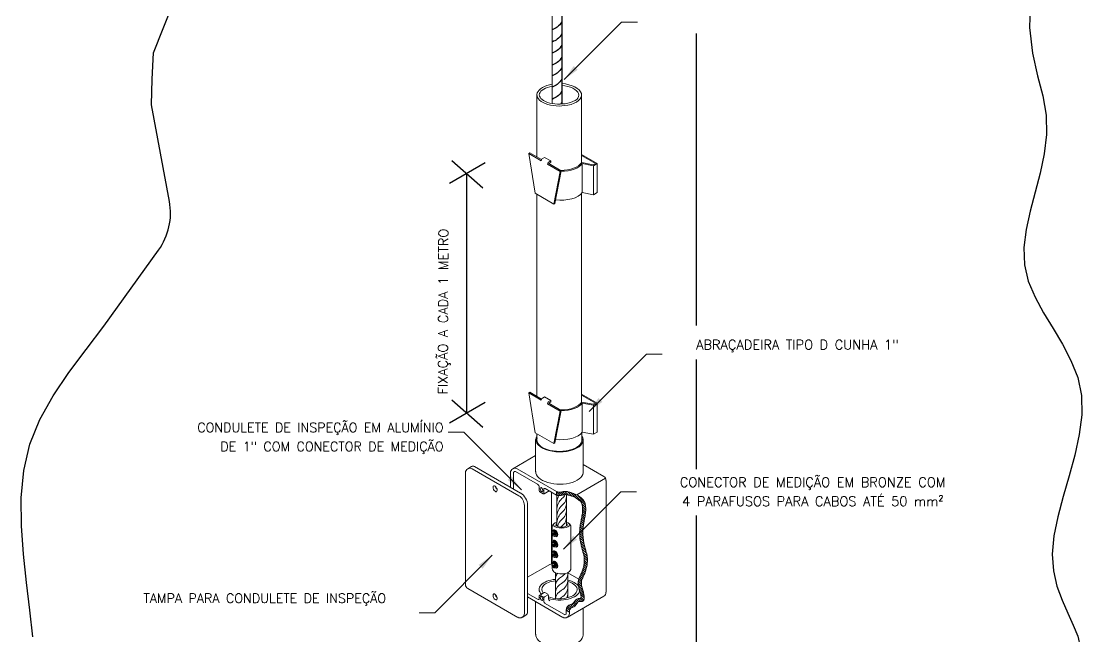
# Model space of a CAD drawing. Header units: millimetres. Extents: x 4236 to 4463, y 1839 to 1973.
# Drawn here: x 4368.53 to 4381.08, y 1877.29 to 1884.57 of the extents above; entities that cross this region are included whole.
import ezdxf
from ezdxf.enums import TextEntityAlignment as Align

# ---------------------------------------------------------------- set-up
doc = ezdxf.new("R2010")
doc.units = ezdxf.units.MM
for name, color, linetype in [('C01', 1, 'Continuous'), ('C02', 42, 'Continuous'), ('C025', 42, 'Continuous'), ('C03', 7, 'Continuous')]:
    doc.layers.add(name, color=color, linetype=linetype)
doc.styles.add('80CL', font='romans.shx', dxfattribs={"height": 2})
pattern_1 = [(135, (4363.99298, 1862.877445), (0.013258252, 0.013258252), [])]

msp = doc.modelspace()

# ---------------------------------------------------------------- hatches: boundary and pattern name
at = {"layer": 'C01', "lineweight": 0}
h = msp.add_hatch(dxfattribs=at)
h.set_pattern_fill('ANSI31', color=256, scale=0.15, style=0)
h.set_pattern_definition(pattern_1)
h.paths.add_polyline_path([(4375.104, 1878.966), (4375.104, 1878.966), (4375.113, 1878.961), (4375.121, 1878.956), (4375.129, 1878.951), (4375.137, 1878.945), (4375.145, 1878.939), (4375.152, 1878.933), (4375.16, 1878.927), (4375.167, 1878.92), (4375.175, 1878.912), (4375.181, 1878.905), (4375.188, 1878.896), (4375.194, 1878.886), (4375.199, 1878.876), (4375.203, 1878.864), (4375.206, 1878.852), (4375.209, 1878.838), (4375.21, 1878.823), (4375.211, 1878.808), (4375.211, 1878.792), (4375.211, 1878.776), (4375.209, 1878.76), (4375.208, 1878.743), (4375.206, 1878.727), (4375.203, 1878.712), (4375.2, 1878.696), (4375.198, 1878.68), (4375.194, 1878.665), (4375.191, 1878.649), (4375.189, 1878.634), (4375.186, 1878.619), (4375.183, 1878.603), (4375.181, 1878.588), (4375.179, 1878.573), (4375.178, 1878.557), (4375.177, 1878.541), (4375.177, 1878.524), (4375.177, 1878.507), (4375.177, 1878.49), (4375.179, 1878.472), (4375.181, 1878.453), (4375.183, 1878.435), (4375.186, 1878.416), (4375.189, 1878.398), (4375.192, 1878.381), (4375.196, 1878.364), (4375.199, 1878.349), (4375.203, 1878.337), (4375.164, 1878.337), (4375.163, 1878.339), (4375.159, 1878.356), (4375.155, 1878.373), (4375.152, 1878.391), (4375.149, 1878.41), (4375.146, 1878.43), (4375.143, 1878.449), (4375.141, 1878.468), (4375.14, 1878.488), (4375.139, 1878.506), (4375.139, 1878.525), (4375.14, 1878.542), (4375.141, 1878.559), (4375.142, 1878.576), (4375.144, 1878.593), (4375.146, 1878.609), (4375.149, 1878.625), (4375.152, 1878.641), (4375.155, 1878.657), (4375.158, 1878.672), (4375.161, 1878.687), (4375.164, 1878.703), (4375.166, 1878.718), (4375.169, 1878.733), (4375.171, 1878.748), (4375.172, 1878.763), (4375.173, 1878.778), (4375.174, 1878.793), (4375.173, 1878.807), (4375.173, 1878.82), (4375.171, 1878.833), (4375.169, 1878.844), (4375.167, 1878.853), (4375.164, 1878.861), (4375.161, 1878.869), (4375.157, 1878.875), (4375.152, 1878.881), (4375.147, 1878.887), (4375.141, 1878.893), (4375.135, 1878.898), (4375.129, 1878.904), (4375.122, 1878.91), (4375.115, 1878.915), (4375.108, 1878.92), (4375.101, 1878.924), (4375.094, 1878.929), (4375.086, 1878.933), (4375.078, 1878.937), (4375.07, 1878.941), (4375.062, 1878.944), (4375.053, 1878.948), (4375.044, 1878.951), (4375.034, 1878.954), (4375.024, 1878.957), (4375.014, 1878.96), (4375.004, 1878.963), (4374.999, 1878.964), (4374.994, 1878.965), (4374.984, 1878.967), (4374.976, 1878.968), (4374.968, 1878.969), (4374.961, 1878.968), (4374.952, 1878.967), (4374.943, 1878.964), (4374.937, 1878.962, -0.179506), (4374.864, 1878.962), (4374.864, 1879.005, 0.165926), (4374.93, 1879), (4374.931, 1879), (4374.945, 1879.004), (4374.957, 1879.006), (4374.969, 1879.006), (4374.98, 1879.005), (4374.991, 1879.004), (4375.002, 1879.001), (4375.013, 1878.999), (4375.023, 1878.996), (4375.034, 1878.993), (4375.045, 1878.99), (4375.056, 1878.987), (4375.066, 1878.983), (4375.076, 1878.979), (4375.086, 1878.975), (4375.095, 1878.971)])
h = msp.add_hatch(dxfattribs=at)
h.set_pattern_fill('ANSI31', color=256, scale=0.15, style=0)
h.set_pattern_definition(pattern_1)
h.paths.add_polyline_path([(4375.164, 1878.337), (4375.203, 1878.337), (4375.203, 1878.335), (4375.207, 1878.322), (4375.211, 1878.309), (4375.214, 1878.298), (4375.218, 1878.287), (4375.221, 1878.276), (4375.224, 1878.265), (4375.226, 1878.253), (4375.228, 1878.241), (4375.229, 1878.228), (4375.23, 1878.215), (4375.231, 1878.202), (4375.231, 1878.188), (4375.23, 1878.174), (4375.229, 1878.16), (4375.228, 1878.146), (4375.226, 1878.132), (4375.224, 1878.118), (4375.221, 1878.104), (4375.218, 1878.09), (4375.214, 1878.076), (4375.209, 1878.062), (4375.205, 1878.049), (4375.199, 1878.036), (4375.193, 1878.022), (4375.187, 1878.01), (4375.181, 1877.997), (4375.175, 1877.984), (4375.17, 1877.971), (4375.165, 1877.959), (4375.162, 1877.946), (4375.16, 1877.933), (4375.159, 1877.919), (4375.16, 1877.906), (4375.162, 1877.892), (4375.164, 1877.879), (4375.166, 1877.871), (4375.128, 1877.871), (4375.128, 1877.871), (4375.125, 1877.886), (4375.122, 1877.902), (4375.122, 1877.919), (4375.122, 1877.936), (4375.125, 1877.954), (4375.129, 1877.968), (4375.129, 1877.97), (4375.135, 1877.985), (4375.141, 1877.999), (4375.147, 1878.013), (4375.153, 1878.026), (4375.159, 1878.038), (4375.165, 1878.05), (4375.169, 1878.062), (4375.174, 1878.074), (4375.178, 1878.087), (4375.181, 1878.099), (4375.184, 1878.112), (4375.187, 1878.124), (4375.189, 1878.137), (4375.191, 1878.15), (4375.192, 1878.163), (4375.193, 1878.176), (4375.193, 1878.189), (4375.193, 1878.201), (4375.193, 1878.213), (4375.192, 1878.225), (4375.191, 1878.236), (4375.189, 1878.246), (4375.187, 1878.256), (4375.184, 1878.266), (4375.182, 1878.276), (4375.178, 1878.287), (4375.175, 1878.298), (4375.171, 1878.311), (4375.167, 1878.324)])
h = msp.add_hatch(dxfattribs=at)
h.set_pattern_fill('ANSI31', color=256, scale=0.15, style=0)
h.set_pattern_definition(pattern_1)
h.paths.add_polyline_path([(4375.142, 1877.819), (4375.139, 1877.828), (4375.135, 1877.842), (4375.131, 1877.856), (4375.128, 1877.871), (4375.166, 1877.871), (4375.168, 1877.865), (4375.171, 1877.852), (4375.175, 1877.839), (4375.179, 1877.826), (4375.18, 1877.823)])
h = msp.add_hatch(dxfattribs=at)
h.set_pattern_fill('ANSI31', color=256, scale=0.15, style=0)
h.set_pattern_definition(pattern_1)
h.paths.add_polyline_path([(4375.142, 1877.819), (4375.18, 1877.823), (4375.183, 1877.813), (4375.186, 1877.801), (4375.188, 1877.789), (4375.19, 1877.778), (4375.192, 1877.767), (4375.193, 1877.758), (4375.194, 1877.748), (4375.194, 1877.745), (4375.154, 1877.749, 0.151546), (4375.155, 1877.758), (4375.155, 1877.763), (4375.153, 1877.772), (4375.152, 1877.782), (4375.149, 1877.792), (4375.146, 1877.804), (4375.143, 1877.816)])
h = msp.add_hatch(dxfattribs=at)
h.set_pattern_fill('ANSI31', color=256, scale=0.15, style=0)
h.set_pattern_definition(pattern_1)
h.paths.add_polyline_path([(4375.05, 1877.633, 0.364199), (4375.018, 1877.579), (4374.98, 1877.601, -0.367718), (4375.031, 1877.668, 0.282329), (4375.076, 1877.702, -0.023274), (4375.081, 1877.709), (4375.107, 1877.68, -0.20013), (4375.054, 1877.635, 0.021783)])
h = msp.add_hatch(dxfattribs=at)
h.set_pattern_fill('ANSI31', color=256, scale=0.15, style=0)
h.set_pattern_definition(pattern_1)
h.paths.add_polyline_path([(4375.154, 1877.749), (4375.194, 1877.745), (4375.193, 1877.74), (4375.193, 1877.733), (4375.191, 1877.726), (4375.189, 1877.72), (4375.186, 1877.716), (4375.182, 1877.712), (4375.178, 1877.709), (4375.173, 1877.706), (4375.168, 1877.705), (4375.162, 1877.704), (4375.155, 1877.704), (4375.148, 1877.704), (4375.141, 1877.703), (4375.134, 1877.702), (4375.127, 1877.699), (4375.119, 1877.695), (4375.113, 1877.688), (4375.109, 1877.684, -0.009996), (4375.107, 1877.68), (4375.081, 1877.709, -0.201221), (4375.142, 1877.741, 0.272287)])

# ---------------------------------------------------------------- linework, layer by layer
at = {"layer": 'C01'}
for p, q in [((4373.6, 1882.652), (4374.023, 1882.897)), ((4373.627, 1882.922), (4373.993, 1882.599)), ((4373.801, 1882.769), (4373.801, 1879.935)), ((4373.6, 1879.819), (4374.023, 1880.063)), ((4373.627, 1880.089), (4373.993, 1879.766))]:
    msp.add_line(p, q, dxfattribs=at)
at = {"layer": 'C01', "lineweight": 0}
for p, q in [((4374.864, 1879.005), (4374.864, 1878.962)), ((4374.879, 1878.035), (4374.873, 1878.037)), ((4375.018, 1877.579), (4374.98, 1877.601))]:
    msp.add_line(p, q, dxfattribs=at)
at = {"layer": 'C01'}
msp.add_lwpolyline([(4368.67, 1877.284), (4368.635, 1877.601), (4368.595, 1877.929), (4368.559, 1878.263), (4368.535, 1878.599), (4368.533, 1878.931), (4368.563, 1879.254), (4368.635, 1879.564), (4368.753, 1879.858), (4368.911, 1880.138), (4369.097, 1880.412), (4369.301, 1880.685), (4369.512, 1880.962), (4370.158, 1881.862, 0.204592), (4370.287, 1882.437), (4370.075, 1883.578), (4370.082, 1883.885), (4370.098, 1884.195), (4371.053, 1886.601)], format="xyb", dxfattribs=at)
msp.add_lwpolyline([(4380.474, 1884.853), (4380.462, 1884.495), (4380.497, 1884.19), (4380.556, 1883.925), (4380.618, 1883.686), (4380.659, 1883.457), (4380.663, 1883.229), (4380.635, 1883), (4380.586, 1882.772), (4380.526, 1882.545), (4380.467, 1882.321), (4380.419, 1882.103), (4380.393, 1881.891), (4380.4, 1881.687), (4380.446, 1881.492), (4380.526, 1881.304), (4380.627, 1881.119), (4380.739, 1880.934), (4380.851, 1880.747), (4380.951, 1880.554), (4381.03, 1880.353), (4381.075, 1880.14), (4381.079, 1879.914), (4381.049, 1879.678), (4380.995, 1879.435), (4380.928, 1879.189), (4380.858, 1878.945), (4380.794, 1878.707), (4380.747, 1878.479), (4380.728, 1878.265), (4380.743, 1878.067), (4380.785, 1877.886), (4380.845, 1877.72), (4380.913, 1877.567), (4380.977, 1877.425), (4381.03, 1877.293), (4381.059, 1877.169)], dxfattribs=at)
at = {"layer": 'C01', "lineweight": 0}
for points in [[(4374.929, 1878.999), (4374.931, 1879), (4374.945, 1879.004), (4374.957, 1879.006), (4374.969, 1879.006), (4374.98, 1879.005), (4374.991, 1879.004), (4375.002, 1879.001), (4375.013, 1878.999), (4375.023, 1878.996), (4375.034, 1878.993), (4375.045, 1878.99), (4375.056, 1878.987), (4375.066, 1878.983), (4375.076, 1878.979), (4375.086, 1878.975), (4375.095, 1878.971), (4375.104, 1878.966), (4375.113, 1878.961), (4375.121, 1878.956), (4375.129, 1878.951), (4375.137, 1878.945), (4375.145, 1878.939), (4375.152, 1878.933), (4375.16, 1878.927), (4375.167, 1878.92), (4375.175, 1878.912), (4375.181, 1878.905), (4375.188, 1878.896), (4375.194, 1878.886), (4375.199, 1878.876), (4375.203, 1878.864), (4375.206, 1878.852), (4375.209, 1878.838), (4375.21, 1878.823), (4375.211, 1878.808), (4375.211, 1878.792), (4375.211, 1878.776), (4375.209, 1878.76), (4375.208, 1878.743), (4375.206, 1878.727), (4375.203, 1878.712), (4375.2, 1878.696), (4375.198, 1878.68), (4375.194, 1878.665), (4375.191, 1878.649), (4375.189, 1878.634), (4375.186, 1878.619), (4375.183, 1878.603), (4375.181, 1878.588), (4375.179, 1878.573), (4375.178, 1878.557), (4375.177, 1878.541), (4375.177, 1878.524), (4375.177, 1878.507), (4375.177, 1878.49), (4375.179, 1878.472), (4375.181, 1878.453), (4375.183, 1878.435), (4375.186, 1878.416), (4375.189, 1878.398), (4375.192, 1878.381), (4375.196, 1878.364), (4375.199, 1878.349), (4375.203, 1878.335), (4375.207, 1878.322), (4375.211, 1878.309), (4375.214, 1878.298), (4375.218, 1878.287), (4375.221, 1878.276), (4375.224, 1878.265), (4375.226, 1878.253), (4375.228, 1878.241), (4375.229, 1878.228), (4375.23, 1878.215), (4375.231, 1878.202), (4375.231, 1878.188), (4375.23, 1878.174), (4375.229, 1878.16), (4375.228, 1878.146), (4375.226, 1878.132), (4375.224, 1878.118), (4375.221, 1878.104), (4375.218, 1878.09), (4375.214, 1878.076), (4375.209, 1878.062), (4375.205, 1878.049), (4375.199, 1878.036), (4375.193, 1878.022), (4375.187, 1878.01), (4375.181, 1877.997), (4375.175, 1877.984), (4375.17, 1877.971), (4375.165, 1877.959), (4375.162, 1877.946), (4375.16, 1877.933), (4375.159, 1877.919), (4375.16, 1877.906), (4375.162, 1877.892), (4375.164, 1877.879), (4375.168, 1877.865), (4375.171, 1877.852), (4375.175, 1877.839), (4375.179, 1877.826), (4375.183, 1877.813), (4375.186, 1877.801), (4375.188, 1877.789), (4375.19, 1877.778), (4375.192, 1877.767), (4375.193, 1877.758), (4375.194, 1877.748), (4375.193, 1877.74), (4375.193, 1877.733), (4375.191, 1877.726), (4375.189, 1877.72), (4375.186, 1877.716), (4375.182, 1877.712), (4375.178, 1877.709), (4375.173, 1877.706), (4375.168, 1877.705), (4375.162, 1877.704), (4375.155, 1877.704), (4375.148, 1877.704), (4375.141, 1877.703), (4375.134, 1877.702), (4375.127, 1877.699), (4375.119, 1877.695), (4375.113, 1877.688), (4375.109, 1877.684)], [(4374.937, 1878.962), (4374.943, 1878.964), (4374.952, 1878.967), (4374.961, 1878.968), (4374.968, 1878.969), (4374.976, 1878.968), (4374.984, 1878.967), (4374.994, 1878.965), (4375.004, 1878.963), (4375.014, 1878.96), (4375.024, 1878.957), (4375.034, 1878.954), (4375.044, 1878.951), (4375.053, 1878.948), (4375.062, 1878.944), (4375.07, 1878.941), (4375.078, 1878.937), (4375.086, 1878.933), (4375.094, 1878.929), (4375.101, 1878.924), (4375.108, 1878.92), (4375.115, 1878.915), (4375.122, 1878.91), (4375.129, 1878.904), (4375.135, 1878.898), (4375.141, 1878.893), (4375.147, 1878.887), (4375.152, 1878.881), (4375.157, 1878.875), (4375.161, 1878.869), (4375.164, 1878.861), (4375.167, 1878.853), (4375.169, 1878.844), (4375.171, 1878.833), (4375.173, 1878.82), (4375.173, 1878.807), (4375.174, 1878.793), (4375.173, 1878.778), (4375.172, 1878.763), (4375.171, 1878.748), (4375.169, 1878.733), (4375.166, 1878.718), (4375.164, 1878.703), (4375.161, 1878.687), (4375.158, 1878.672), (4375.155, 1878.657), (4375.152, 1878.641), (4375.149, 1878.625), (4375.146, 1878.609), (4375.144, 1878.593), (4375.142, 1878.576), (4375.141, 1878.559), (4375.14, 1878.542), (4375.139, 1878.525), (4375.139, 1878.506), (4375.14, 1878.488), (4375.141, 1878.468), (4375.143, 1878.449), (4375.146, 1878.43), (4375.149, 1878.41), (4375.152, 1878.391), (4375.155, 1878.373), (4375.159, 1878.356), (4375.163, 1878.339), (4375.167, 1878.324), (4375.171, 1878.311), (4375.175, 1878.298), (4375.178, 1878.287), (4375.182, 1878.276), (4375.184, 1878.266), (4375.187, 1878.256), (4375.189, 1878.246), (4375.191, 1878.236), (4375.192, 1878.225), (4375.193, 1878.213), (4375.193, 1878.201), (4375.193, 1878.189), (4375.193, 1878.176), (4375.192, 1878.163), (4375.191, 1878.15), (4375.189, 1878.137), (4375.187, 1878.124), (4375.184, 1878.112), (4375.181, 1878.099), (4375.178, 1878.087), (4375.174, 1878.074), (4375.169, 1878.062), (4375.165, 1878.05), (4375.159, 1878.038), (4375.153, 1878.026), (4375.147, 1878.013), (4375.141, 1877.999), (4375.135, 1877.985), (4375.129, 1877.97), (4375.125, 1877.954), (4375.122, 1877.936), (4375.122, 1877.919), (4375.122, 1877.902), (4375.125, 1877.886), (4375.128, 1877.871), (4375.131, 1877.856), (4375.135, 1877.842), (4375.139, 1877.828), (4375.143, 1877.816), (4375.146, 1877.804), (4375.149, 1877.792), (4375.152, 1877.782), (4375.153, 1877.772), (4375.155, 1877.763), (4375.155, 1877.758)]]:
    msp.add_lwpolyline(points, dxfattribs=at)
for centre, radius, start, end in [((4375.004, 1883.689), 0.19, 133.3049, 134.9865), ((4374.905, 1879.098), 0.102, 246.2472, 283.9314), ((4374.9, 1879.06), 0.104, 249.7437, 290.4499), ((4375.058, 1878.862), 0.19, 150.5949, 173.8019), ((4374.846, 1879.029), 0.136, 306.8613, 333.7522), ((4374.846, 1878.947), 0.136, 306.8613, 4.7126), ((4375.058, 1878.782), 0.19, 133.3049, 173.8019), ((4375.058, 1878.7), 0.19, 133.3049, 173.8019), ((4374.846, 1878.866), 0.136, 306.8613, 4.7126), ((4375.058, 1878.619), 0.19, 133.3049, 173.8019), ((4375.058, 1878.537), 0.19, 133.3049, 163.2044), ((4374.846, 1878.784), 0.136, 306.8613, 4.7126), ((4374.846, 1878.703), 0.136, 306.8613, 4.7126), ((4375.058, 1878.456), 0.19, 133.3049, 137.7514), ((4374.983, 1877.956), 0.133, 142.437, 169.496), ((4374.983, 1877.876), 0.133, 115.605, 169.496), ((4374.855, 1878.042), 0.144, 299.1075, 0), ((4374.855, 1878.123), 0.144, 299.1075, 321.8168), ((4374.855, 1877.962), 0.144, 299.1075, 0), ((4374.983, 1877.796), 0.133, 115.605, 169.496), ((4374.983, 1877.716), 0.133, 115.605, 169.496), ((4374.855, 1877.879), 0.144, 299.1075, 0), ((4374.855, 1877.805), 0.144, 335.3513, 0), ((4374.983, 1877.632), 0.133, 115.605, 129.2603), ((4375.026, 1877.722), 0.0541, 276.1335, 339.1971), ((4375.026, 1877.722), 0.0916, 285.3289, 335.555), ((4375.15, 1877.652), 0.0892, 94.681, 145.5228), ((4375.141, 1877.755), 0.0144, 274.9323, 10.049), ((4375.045, 1877.604), 0.0651, 102.1564, 182.9139), ((4375.066, 1877.587), 0.0489, 104.1666, 189.2044)]:
    msp.add_arc(centre, radius, start, end, dxfattribs=at)
at = {"layer": 'C01', "lineweight": 0, "extrusion": (0, 0, -1)}
for centre, major_axis, ratio, start_param, end_param in [((4374.852, 1878.512), (0.0245, -0.0356), 0.277631, 3.162124, 5.920702), ((4374.841, 1878.506), (0.0246, -0.0355), 0.281547, 3.158868, 6.283185), ((4374.852, 1878.388), (0.0245, -0.0356), 0.277631, 3.162124, 5.920702), ((4374.841, 1878.382), (0.0246, -0.0355), 0.281547, 3.158868, 6.283185), ((4374.852, 1878.264), (0.0245, -0.0356), 0.277631, 3.162124, 5.920702), ((4374.841, 1878.258), (0.0246, -0.0355), 0.281547, 3.158868, 6.283185), ((4374.852, 1878.139), (0.0245, -0.0356), 0.277631, 3.162124, 5.920702), ((4374.841, 1878.133), (0.0246, -0.0355), 0.281547, 3.158868, 6.283185)]:
    msp.add_ellipse(centre, major_axis=major_axis, ratio=ratio, start_param=start_param, end_param=end_param, dxfattribs=at)
at = {"layer": 'C01'}
for points in [[(4374.928, 1884.563), (4374.912, 1884.539), (4374.883, 1884.497), (4374.834, 1884.479), (4374.815, 1884.467)], [(4374.928, 1884.419), (4374.912, 1884.395), (4374.883, 1884.353), (4374.834, 1884.335), (4374.815, 1884.323)], [(4374.928, 1884.286), (4374.912, 1884.262), (4374.883, 1884.22), (4374.834, 1884.202), (4374.815, 1884.191)], [(4374.928, 1884.144), (4374.912, 1884.12), (4374.883, 1884.078), (4374.834, 1884.06), (4374.815, 1884.048)], [(4374.928, 1884.018), (4374.912, 1883.995), (4374.883, 1883.953), (4374.834, 1883.935), (4374.815, 1883.923)], [(4374.928, 1883.885), (4374.912, 1883.861), (4374.883, 1883.819), (4374.834, 1883.801), (4374.815, 1883.789)], [(4374.928, 1883.741), (4374.912, 1883.717), (4374.883, 1883.675), (4374.834, 1883.657), (4374.815, 1883.645)]]:
    msp.add_open_spline(points, degree=3, knots=[0, 0, 0, 0, 0.05536196, 0.0999282, 0.0999282, 0.0999282, 0.0999282], dxfattribs=at)
msp.add_open_spline([(4374.928, 1883.608), (4374.924, 1883.601), (4374.919, 1883.595), (4374.915, 1883.589)], degree=3, dxfattribs=at)
at = {"layer": 'C02', "lineweight": 0}
for p, q in [((4374.815, 1883.599), (4374.815, 1885.368)), ((4374.928, 1883.592), (4374.928, 1883.878)), ((4374.634, 1883.698), (4374.634, 1882.964)), ((4375.162, 1883.701), (4375.162, 1882.895)), ((4374.634, 1883.384), (4374.634, 1882.964)), ((4374.634, 1882.519), (4374.634, 1881.042)), ((4375.162, 1882.533), (4375.162, 1881.574)), ((4375.162, 1881.574), (4375.162, 1880.06)), ((4374.634, 1881.56), (4374.634, 1880.13)), ((4375.162, 1881.201), (4375.162, 1880.27)), ((4373.77, 1879.706), (4373.583, 1879.706)), ((4374.634, 1879.686), (4374.634, 1879.596)), ((4375.164, 1879.703), (4375.164, 1879.596)), ((4374.869, 1878.596), (4374.869, 1878.96)), ((4374.982, 1878.597), (4374.982, 1878.967)), ((4374.815, 1878.586), (4374.815, 1878.537)), ((4374.838, 1878.552), (4374.839, 1878.543)), ((4375.035, 1878.586), (4375.035, 1878.094)), ((4375.035, 1878.586), (4375.035, 1878.092)), ((4374.848, 1878.494), (4374.808, 1878.517)), ((4374.81, 1878.507), (4374.818, 1878.512)), ((4374.849, 1878.484), (4374.81, 1878.507)), ((4374.817, 1878.541), (4374.811, 1878.526)), ((4374.815, 1878.513), (4374.815, 1878.51)), ((4374.815, 1878.492), (4374.815, 1878.413)), ((4374.856, 1878.488), (4374.817, 1878.511)), ((4374.828, 1878.547), (4374.829, 1878.537)), ((4374.838, 1878.428), (4374.839, 1878.419)), ((4374.866, 1878.47), (4374.843, 1878.473)), ((4374.848, 1878.494), (4374.855, 1878.499)), ((4374.849, 1878.484), (4374.856, 1878.488)), ((4374.856, 1878.488), (4374.855, 1878.499)), ((4374.876, 1878.476), (4374.867, 1878.481)), ((4374.88, 1878.487), (4374.878, 1878.487)), ((4374.848, 1878.37), (4374.808, 1878.393)), ((4374.81, 1878.383), (4374.817, 1878.387)), ((4374.849, 1878.36), (4374.81, 1878.383)), ((4374.817, 1878.417), (4374.811, 1878.401)), ((4374.815, 1878.389), (4374.815, 1878.386)), ((4374.815, 1878.368), (4374.815, 1878.289)), ((4374.817, 1878.387), (4374.817, 1878.388)), ((4374.856, 1878.364), (4374.817, 1878.387)), ((4374.828, 1878.423), (4374.829, 1878.413)), ((4374.838, 1878.304), (4374.839, 1878.295)), ((4374.866, 1878.346), (4374.843, 1878.349)), ((4374.848, 1878.37), (4374.855, 1878.375)), ((4374.849, 1878.36), (4374.856, 1878.364)), ((4374.856, 1878.364), (4374.855, 1878.375)), ((4374.876, 1878.352), (4374.867, 1878.357)), ((4374.88, 1878.362), (4374.878, 1878.363)), ((4374.848, 1878.246), (4374.808, 1878.269)), ((4374.81, 1878.258), (4374.817, 1878.263)), ((4374.849, 1878.236), (4374.81, 1878.258)), ((4374.817, 1878.293), (4374.811, 1878.277)), ((4374.815, 1878.265), (4374.815, 1878.262)), ((4374.815, 1878.244), (4374.815, 1878.165)), ((4374.817, 1878.263), (4374.817, 1878.264)), ((4374.856, 1878.24), (4374.817, 1878.263)), ((4374.828, 1878.299), (4374.829, 1878.289)), ((4374.828, 1878.174), (4374.829, 1878.165)), ((4374.838, 1878.18), (4374.839, 1878.171)), ((4374.866, 1878.222), (4374.843, 1878.225)), ((4374.848, 1878.246), (4374.855, 1878.25)), ((4374.849, 1878.236), (4374.856, 1878.24)), ((4374.856, 1878.24), (4374.855, 1878.25)), ((4374.876, 1878.228), (4374.867, 1878.233)), ((4374.88, 1878.238), (4374.878, 1878.239)), ((4374.848, 1878.122), (4374.808, 1878.145)), ((4374.81, 1878.134), (4374.817, 1878.139)), ((4374.849, 1878.111), (4374.81, 1878.134)), ((4374.817, 1878.169), (4374.811, 1878.153)), ((4374.815, 1878.141), (4374.815, 1878.138)), ((4374.815, 1878.12), (4374.815, 1878.094)), ((4374.817, 1878.139), (4374.817, 1878.14)), ((4374.856, 1878.116), (4374.817, 1878.139)), ((4374.866, 1878.098), (4374.843, 1878.101)), ((4374.848, 1878.122), (4374.855, 1878.126)), ((4374.849, 1878.111), (4374.856, 1878.116)), ((4374.856, 1878.116), (4374.855, 1878.126)), ((4374.876, 1878.104), (4374.867, 1878.109)), ((4374.88, 1878.114), (4374.878, 1878.115)), ((4374.852, 1877.738), (4374.852, 1878.045)), ((4374.999, 1877.748), (4374.999, 1878.044))]:
    msp.add_line(p, q, dxfattribs=at)
at = {"layer": 'C02'}
msp.add_line((4374.93, 1885.291), (4374.928, 1883.592), dxfattribs=at)
msp.add_line((4374.93, 1885.291), (4374.928, 1883.592), dxfattribs=at)
at = {"layer": 'C02', "lineweight": 0, "ltscale": 1.6}
for p, q in [((4374.956, 1883.879), (4375.636, 1884.559)), ((4375.636, 1884.559), (4375.823, 1884.559)), ((4375.636, 1884.559), (4375.823, 1884.559)), ((4375.25, 1879.951), (4375.929, 1880.63)), ((4375.929, 1880.63), (4376.117, 1880.63)), ((4375.929, 1880.63), (4376.117, 1880.63)), ((4375.929, 1880.63), (4376.117, 1880.63)), ((4373.77, 1879.706), (4373.583, 1879.706)), ((4374.45, 1879.026), (4373.77, 1879.706)), ((4374.947, 1878.322), (4375.626, 1879.002)), ((4375.626, 1879.002), (4375.813, 1879.002)), ((4374.106, 1878.25), (4373.427, 1877.571)), ((4373.427, 1877.571), (4373.239, 1877.571))]:
    msp.add_line(p, q, dxfattribs=at)
at = {"layer": 'C02', "lineweight": 0}
for centre, radius, start, end in [((4374.869, 1878.584), 0.0533, 119.1143, 177.89), ((4374.982, 1878.584), 0.0533, 2.11, 60.8857), ((4374.869, 1878.096), 0.0532, 182.0826, 245.0284), ((4374.982, 1878.097), 0.0539, 299.7604, 357.7259)]:
    msp.add_arc(centre, radius, start, end, dxfattribs=at)
for major_axis, ratio, start_param, end_param in [((-0.264, 0), 0.500347, 5.033546, 8.245887), ((-0.236, 0), 0.464884, 5.073477, 8.295729)]:
    msp.add_ellipse((4374.898, 1883.698), major_axis=major_axis, ratio=ratio, start_param=start_param, end_param=end_param, dxfattribs=at)
at = {"layer": 'C02', "lineweight": 0, "extrusion": (0, 0, -1)}
for centre, major_axis, ratio, start_param, end_param in [((4374.898, 1883.701), (-0.264, 0.008), 0.502074, 1.668357, 4.303649), ((4374.898, 1883.701), (-0.232, 0.008), 0.474899, 1.683863, 4.245627), ((4374.925, 1878.611), (0.0946, -0.0006), 0.412811, 5.350077, 10.356809), ((4374.853, 1878.512), (0.0187, -0.0395), 0.494882, 2.902278, 6.507005), ((4374.925, 1878.611), (0.0666, 0), 0.424722, 5.71745, 9.974406), ((4374.829, 1878.5), (0.0153, -0.0267), 0.500279, 2.496756, 5.215581), ((4374.829, 1878.5), (0.0153, -0.0267), 0.500279, -0.644673, 2.073751), ((4374.853, 1878.512), (0.0187, -0.0395), 0.494882, 2.545933, 2.723899), ((4374.853, 1878.388), (0.0187, -0.0395), 0.494882, 2.902278, 6.507005), ((4374.829, 1878.376), (0.0153, -0.0267), 0.500279, 2.496756, 5.215581), ((4374.829, 1878.376), (0.0153, -0.0267), 0.500279, -0.644673, 2.073751), ((4374.853, 1878.388), (0.0187, -0.0395), 0.494882, 2.545933, 2.723899), ((4374.853, 1878.263), (0.0187, -0.0395), 0.494882, 2.902278, 6.507005), ((4374.829, 1878.252), (0.0153, -0.0267), 0.500279, 2.496756, 5.215581), ((4374.829, 1878.252), (0.0153, -0.0267), 0.500279, -0.644673, 2.073751), ((4374.853, 1878.263), (0.0187, -0.0395), 0.494882, 2.545933, 2.723899), ((4374.853, 1878.139), (0.0187, -0.0395), 0.494882, 2.902278, 6.507005), ((4374.829, 1878.128), (0.0153, -0.0267), 0.500279, 2.496756, 5.215581), ((4374.829, 1878.128), (0.0153, -0.0267), 0.500279, -0.644673, 2.073751), ((4374.853, 1878.139), (0.0187, -0.0395), 0.494882, 2.545933, 2.723899), ((4374.925, 1878.069), (0.0946, -0.0006), 0.420146, 0.498874, 2.562797), ((4374.9, 1877.844), (0.24, -0.002), 0.516339, 2.667734, 4.504714), ((4374.9, 1877.844), (0.21, 0), 0.516339, 2.735473, 4.475076), ((4374.9, 1877.844), (0.21, 0), 0.516339, 5.221021, 8.518571), ((4374.9, 1877.844), (0.24, -0.002), 0.516339, 5.136072, 5.926679), ((4374.9, 1877.844), (0.24, -0.002), 0.516339, 0.094641, 2.132349)]:
    msp.add_ellipse(centre, major_axis=major_axis, ratio=ratio, start_param=start_param, end_param=end_param, dxfattribs=at)
at = {"layer": 'C02', "lineweight": 0, "ltscale": 1.6}
for points in [[(4375.07, 1884.04), (4375.116, 1883.995), (4374.956, 1883.879)], [(4375.363, 1880.112), (4375.409, 1880.066), (4375.25, 1879.951)], [(4374.289, 1879.14), (4374.334, 1879.186), (4374.45, 1879.026)], [(4375.108, 1878.436), (4375.062, 1878.482), (4374.947, 1878.322)], [(4373.945, 1878.137), (4373.991, 1878.091), (4374.106, 1878.25)]]:
    msp.add_solid(points, dxfattribs=at)
at = {"layer": 'C025', "lineweight": 0}
for p, q in [((4374.807, 1878.148), (4374.807, 1878.995)), ((4374.523, 1877.99), (4374.788, 1878.143)), ((4375.129, 1877.968), (4374.999, 1878.042))]:
    msp.add_line(p, q, dxfattribs=at)
msp.add_arc((4374.807, 1878.11), 0.0375, 86.651, 120, dxfattribs=at)
at = {"layer": 'C03'}
for p, q in [((4376.518, 1884.422), (4376.518, 1880.97)), ((4376.518, 1880.565), (4376.518, 1879.269)), ((4376.518, 1878.72), (4376.518, 1876.917))]:
    msp.add_line(p, q, dxfattribs=at)
at = {"layer": 'C03', "lineweight": 0}
for p, q in [((4374.536, 1883.004), (4374.55, 1883.012)), ((4374.536, 1883.004), (4374.611, 1882.533)), ((4374.685, 1882.919), (4374.536, 1883.004)), ((4374.687, 1882.933), (4374.55, 1883.012)), ((4374.694, 1882.94), (4374.725, 1882.958)), ((4374.799, 1882.916), (4374.725, 1882.958)), ((4375.162, 1882.991), (4375.347, 1882.885)), ((4375.162, 1882.979), (4375.325, 1882.885)), ((4374.685, 1882.919), (4374.685, 1882.924)), ((4374.907, 1882.79), (4374.759, 1882.876)), ((4374.768, 1882.898), (4374.799, 1882.916)), ((4374.773, 1882.884), (4374.799, 1882.899)), ((4374.921, 1882.798), (4374.773, 1882.884)), ((4374.799, 1882.899), (4374.799, 1882.916)), ((4375.3, 1882.87), (4375.163, 1882.896)), ((4375.302, 1882.859), (4375.168, 1882.884)), ((4375.168, 1882.884), (4375.168, 1882.542)), ((4375.3, 1882.87), (4375.325, 1882.885)), ((4375.302, 1882.859), (4375.347, 1882.885)), ((4375.302, 1882.859), (4375.302, 1882.516)), ((4375.347, 1882.885), (4375.347, 1882.542)), ((4374.907, 1882.79), (4374.833, 1882.405)), ((4374.921, 1882.798), (4374.847, 1882.413)), ((4374.907, 1882.79), (4374.921, 1882.798)), ((4374.833, 1882.405), (4374.611, 1882.533)), ((4375.302, 1882.517), (4375.168, 1882.542)), ((4375.302, 1882.516), (4375.347, 1882.542)), ((4374.833, 1882.405), (4374.847, 1882.413)), ((4374.536, 1880.171), (4374.55, 1880.179)), ((4374.536, 1880.171), (4374.611, 1879.7)), ((4374.685, 1880.085), (4374.536, 1880.171)), ((4374.687, 1880.099), (4374.55, 1880.179)), ((4374.685, 1880.085), (4374.685, 1880.091)), ((4374.694, 1880.107), (4374.725, 1880.125)), ((4374.799, 1880.082), (4374.725, 1880.125)), ((4374.768, 1880.064), (4374.799, 1880.082)), ((4374.773, 1880.05), (4374.799, 1880.066)), ((4374.799, 1880.066), (4374.799, 1880.082)), ((4375.162, 1880.158), (4375.347, 1880.051)), ((4375.162, 1880.146), (4375.325, 1880.051)), ((4375.3, 1880.037), (4375.163, 1880.063)), ((4374.907, 1879.957), (4374.759, 1880.042)), ((4374.921, 1879.965), (4374.773, 1880.05)), ((4374.907, 1879.957), (4374.833, 1879.571)), ((4374.921, 1879.965), (4374.847, 1879.579)), ((4374.907, 1879.957), (4374.921, 1879.965)), ((4375.302, 1880.026), (4375.168, 1880.051)), ((4375.168, 1880.051), (4375.168, 1879.708)), ((4375.3, 1880.037), (4375.325, 1880.051)), ((4375.302, 1880.026), (4375.347, 1880.051)), ((4375.302, 1880.026), (4375.302, 1879.683)), ((4375.347, 1880.051), (4375.347, 1879.708)), ((4374.833, 1879.571), (4374.611, 1879.7)), ((4375.302, 1879.683), (4375.168, 1879.708)), ((4375.302, 1879.683), (4375.347, 1879.708)), ((4374.618, 1879.619), (4374.618, 1879.237)), ((4374.833, 1879.571), (4374.847, 1879.579)), ((4375.181, 1879.616), (4375.181, 1879.233)), ((4374.347, 1879.274), (4374.618, 1879.43)), ((4375.425, 1879.182), (4375.181, 1879.323)), ((4373.788, 1877.904), (4373.788, 1879.228)), ((4373.815, 1879.274), (4373.86, 1879.299)), ((4374.42, 1878.955), (4373.867, 1879.274)), ((4374.438, 1878.987), (4373.897, 1879.299)), ((4374.321, 1879.055), (4374.321, 1879.228)), ((4374.358, 1879.033), (4374.358, 1879.228)), ((4374.642, 1879.09), (4374.381, 1879.241)), ((4374.864, 1879.005), (4374.4, 1879.274)), ((4374.661, 1879.014), (4374.661, 1879.053)), ((4375.104, 1878.966), (4375.444, 1879.163)), ((4375.451, 1877.812), (4375.451, 1879.136)), ((4374.709, 1878.978), (4374.669, 1879.001)), ((4374.714, 1878.976), (4374.714, 1879.029)), ((4374.72, 1878.978), (4374.778, 1879.012)), ((4374.864, 1878.962), (4374.73, 1879.04)), ((4374.485, 1877.562), (4374.485, 1878.841)), ((4374.523, 1877.575), (4374.523, 1878.841)), ((4374.406, 1877.516), (4373.815, 1877.858)), ((4374.65, 1877.726), (4374.523, 1877.8)), ((4374.664, 1877.776), (4374.72, 1877.808)), ((4374.762, 1877.789), (4374.729, 1877.809)), ((4374.939, 1877.516), (4374.523, 1877.757)), ((4374.618, 1877.701), (4374.618, 1877.312)), ((4374.661, 1877.733), (4374.661, 1877.77)), ((4374.707, 1877.757), (4374.673, 1877.777)), ((4374.714, 1877.702), (4374.714, 1877.744)), ((4374.722, 1877.757), (4374.768, 1877.784)), ((4374.958, 1877.549), (4374.725, 1877.683)), ((4374.77, 1877.735), (4374.77, 1877.776)), ((4374.991, 1877.516), (4375.425, 1877.766)), ((4374.98, 1877.562), (4374.98, 1877.601)), ((4375.018, 1877.562), (4375.018, 1877.579)), ((4375.181, 1877.626), (4375.181, 1877.308)), ((4374.459, 1877.516), (4374.504, 1877.542))]:
    msp.add_line(p, q, dxfattribs=at)
for centre, radius, start, end in [((4374.709, 1882.921), 0.0248, 129.2695, 186.1702), ((4374.784, 1882.878), 0.0248, 129.2695, 186.1702), ((4374.709, 1880.088), 0.0248, 129.2695, 186.1702), ((4374.784, 1880.045), 0.0248, 129.2695, 186.1702), ((4373.878, 1879.267), 0.0375, 60, 120), ((4373.841, 1879.228), 0.0525, 60, 180), ((4374.373, 1879.228), 0.0525, 60, 180), ((4374.373, 1879.228), 0.015, 60, 180), ((4375.398, 1879.136), 0.0525, 360, 60), ((4374.617, 1879.053), 0.0447, 0, 60), ((4374.354, 1878.841), 0.131, 0, 60), ((4374.354, 1878.841), 0.169, 0, 60), ((4374.676, 1879.014), 0.015, 180, 240), ((4374.714, 1878.987), 0.0112, 240, 300), ((4374.725, 1879.029), 0.0112, 60, 180), ((4373.841, 1877.904), 0.0525, 180, 240), ((4374.725, 1877.803), 0.0075, 60, 131.1273), ((4375.398, 1877.812), 0.0525, 300, 0), ((4374.654, 1877.733), 0.0075, 240, 0), ((4374.669, 1877.77), 0.0075, 60, 180), ((4374.714, 1877.77), 0.015, 240, 300), ((4374.699, 1877.744), 0.015, 0, 60), ((4374.729, 1877.744), 0.015, 120, 180), ((4374.737, 1877.702), 0.0225, 180, 240), ((4374.755, 1877.776), 0.015, 0, 60), ((4374.801, 1877.738), 0.0308, 185.6902, 239.8067), ((4374.433, 1877.562), 0.0525, 240, 0), ((4374.485, 1877.575), 0.0375, 300, 0), ((4374.965, 1877.562), 0.0525, 240, 0), ((4374.965, 1877.562), 0.015, 240, 0)]:
    msp.add_arc(centre, radius, start, end, dxfattribs=at)
at = {"layer": 'C03', "lineweight": 0, "extrusion": (0, 0, -1)}
for centre, major_axis, ratio, start_param, end_param in [((4374.912, 1882.938), (0.264, 0), 0.509483, 0.313964, 1.566094), ((4374.919, 1882.928), (0.264, 0), 0.509483, 0.329863, 1.566094), ((4374.919, 1882.586), (0.264, 0), 0.509483, 0.329863, 1.816391), ((4374.912, 1880.104), (0.264, 0), 0.509483, 0.313964, 1.566094), ((4374.919, 1880.095), (0.264, 0), 0.509483, 0.329863, 1.566094), ((4374.919, 1879.752), (0.264, 0), 0.509483, 0.329863, 1.816391), ((4374.9, 1879.618), (0.281, -0.002), 0.516339, 5.928721, 9.760319), ((4374.9, 1879.618), (0.268, 0), 0.516339, 6.119902, 9.569814), ((4374.9, 1879.236), (0.281, -0.002), 0.516339, 6.196955, 9.448604), ((4374.161, 1879.064), (0.0166, -0.0352), 0.498262, 0.748433, 1.943312), ((4374.161, 1877.783), (0.0166, -0.0352), 0.498262, 0.748433, 1.943312), ((4374.9, 1877.311), (0.281, -0.002), 0.516339, 0.016118, 3.165419)]:
    msp.add_ellipse(centre, major_axis=major_axis, ratio=ratio, start_param=start_param, end_param=end_param, dxfattribs=at)
for centre, major_axis in [((4374.139, 1879.038), (0.0166, -0.0352)), ((4374.688, 1879.026), (0.0114, -0.0242)), ((4374.139, 1877.757), (0.0166, -0.0352)), ((4374.688, 1877.74), (0.0114, -0.0242))]:
    msp.add_ellipse(centre, major_axis=major_axis, ratio=0.491991, dxfattribs=at)

# ---------------------------------------------------------------- texts
at = {"layer": 'C03', "style": '80CL'}
msp.add_text('FIXAÇÃO A CADA 1 METRO', height=0.1125, rotation=89.7646, dxfattribs=at).set_placement((4373.576, 1880.152))
for s, p in [('ABRAÇADEIRA TIPO D CUNHA 1"', (4378.913, 1880.686)), ('CONECTOR DE MEDIÇÃO EM BRONZE COM', (4379.467, 1879.058)), ('4 PARAFUSOS PARA CABOS ATÉ 50 mm²', (4379.441, 1878.833))]:
    msp.add_text(s, height=0.1125, dxfattribs=at).set_placement(p, align=Align.RIGHT)
for s, p in [('CONDULETE DE INSPEÇÃO EM ALUMÍNIO', (4373.529, 1879.762)), ('DE 1" COM CONECTOR DE MEDIÇÃO', (4373.529, 1879.537))]:
    msp.add_text(s, height=0.11, dxfattribs=at).set_placement(p, align=Align.MIDDLE_RIGHT)
msp.add_text('TAMPA PARA CONDULETE DE INSPEÇÃO', height=0.11, dxfattribs=at).set_placement((4369.979, 1877.687))

doc.saveas('drawing.dxf')
